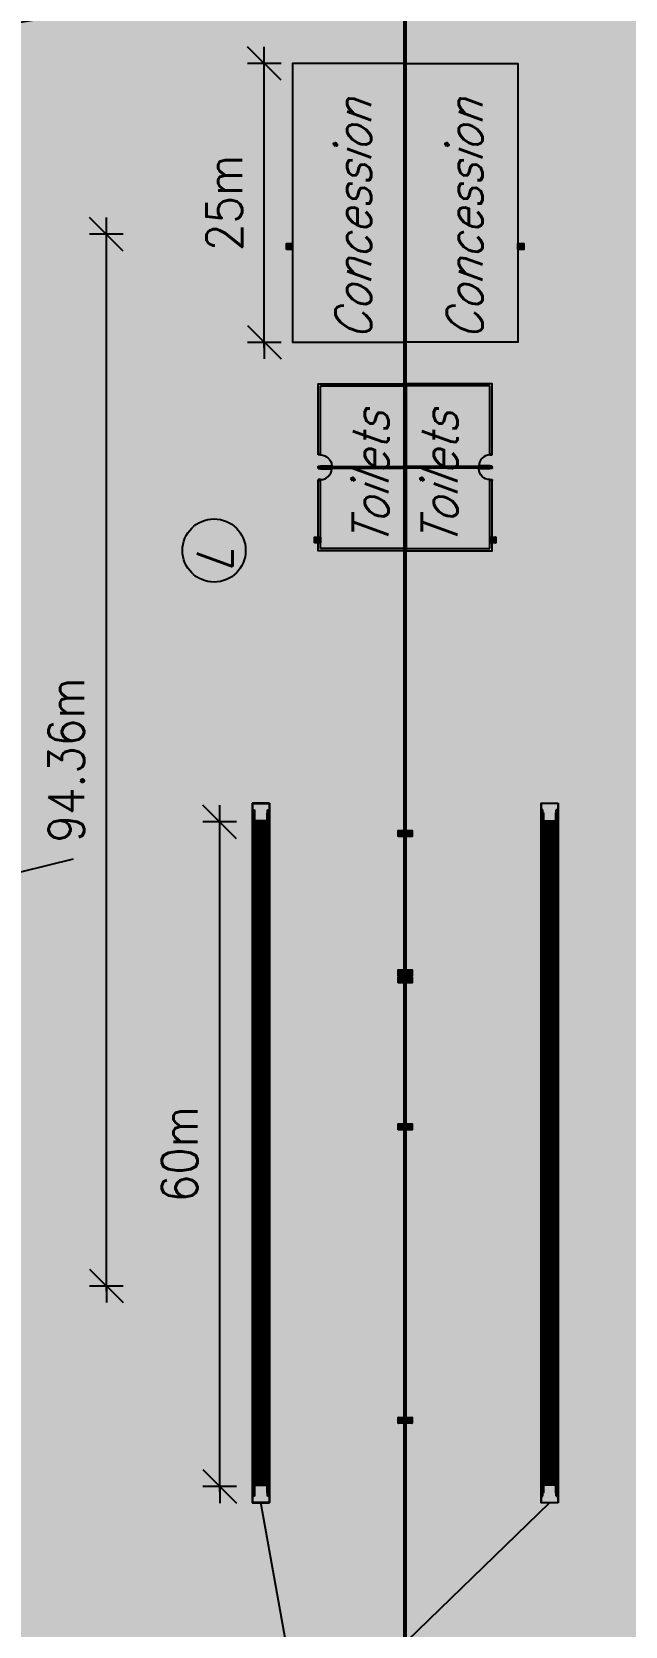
# Model space of a CAD drawing. Header units: millimetres. Extents: x -1 to 12300, y -1929 to 2470.
# Drawn here: x 7202.9 to 7256.1, y -755.2 to -612.1 of the extents above; entities that cross this region are included whole.
import ezdxf

# ---------------------------------------------------------------- set-up
doc = ezdxf.new("R2010")
doc.units = ezdxf.units.MM
doc.layers.get('0').update_dxf_attribs({"color": 250})
for name, color, linetype in [('01C', 250, 'Continuous'), ('01cotes', 200, 'Continuous'), ('01TXT', 250, 'Continuous'), ('01TXTINCENDIext', 7, 'Continuous'), ('01TXTINCENDIman', 7, 'Continuous'), ('01TXTmaterial', 31, 'Continuous'), ('_coberta', 7, 'Continuous'), ('espais terminal', 9, 'Continuous')]:
    doc.layers.add(name, color=color, linetype=linetype)
doc.layers.add('_AUXILIAR', color=135, linetype='Continuous', plot=False)
doc.layers.add('TR-AUX-OFICINES', color=9, linetype='Continuous', plot=False)
doc.styles.add('_FERROS', font='romans.shx', dxfattribs={"width": 0.9})
doc.styles.add('_PEGATINES', font='romans.shx', dxfattribs={"width": 0.9, "oblique": 20})
doc.dimstyles.new('_100PS1500', dxfattribs={"dimtxt": 3.2, "dimasz": 3, "dimexe": 0.18, "dimexo": 0.0625, "dimgap": 2, "dimtad": 1, "dimrnd": 0.01, "dimzin": 12, "dimdsep": 46, "dimtxsty": '_FERROS', "dimblk": 'OBLIQUE', "dimcen": 0.09, "dimdle": 0.5, "dimse1": 1, "dimse2": 1, "dimclrt": 7, "dimadec": 0, "dimazin": 0, "dimtfac": 1, "dimtix": 1, "dimtmove": 2, "dimatfit": 3, "dimldrblk": 'OBLIQUE', "dimfxl": 1, "dimtvp": 0.882353, "dimtolj": 1, "dimtzin": 0, "dimarcsym": 0})
pattern_1 = [(90, (18.704966, 37.508332), (-0.01, 6e-19), [])]

# ---------------------------------------------------------------- blocks, each defined once
blk = doc.blocks.new('CINTA')
at = {"layer": '01C', "linetype": 'Continuous'}
h = blk.add_hatch(dxfattribs=at)
h.set_pattern_fill('USER', color=256, scale=0.01, angle=90, pattern_type=0)
h.set_pattern_definition(pattern_1)
h.paths.add_polyline_path([(0.12, 0.58), (0.12, 62.2), (0.2, 62.2), (0.2, 0.58)])
h = blk.add_hatch(dxfattribs=at)
h.set_pattern_fill('USER', color=256, scale=0.01, angle=90, pattern_type=0)
h.set_pattern_definition(pattern_1)
h.paths.add_polyline_path([(1.37, 0.58), (1.37, 62.2), (1.44, 62.2), (1.44, 0.58)])
h = blk.add_hatch(dxfattribs=at)
h.set_pattern_fill('USER', color=256, scale=0.05, angle=90, pattern_type=0)
h.set_pattern_definition([(90, (28.7643, 81.89081), (-0.05, 3e-18), [])])
h.paths.add_polyline_path([(0.23, 61.2), (0.23, 1.58), (1.33, 1.58), (1.33, 61.2)])
h.paths.add_polyline_path([(0.79, 59.2), (0.79, 59.25), (0.78, 59.27), (0.77, 59.2)], flags=16)
h.paths.add_polyline_path([(0.78, 57.6), (0.79, 57.61), (0.8, 57.61), (0.79, 57.58)], flags=16)
for p, q in [((0, 62.78), (0, 0)), ((0.03, 62.78), (0, 62.78)), ((1.56, 62.78), (0.03, 62.78)), ((0.03, 62.75), (0.03, 0.03)), ((0.03, 62.75), (1.53, 62.75)), ((0.03, 61.87), (0.03, 61.89)), ((0.12, 61.87), (0.03, 61.87)), ((0.12, 62.2), (0.2, 62.2)), ((0.12, 0.58), (0.12, 62.2)), ((0.2, 62.2), (0.2, 0.58)), ((0.23, 61.87), (0.2, 61.87)), ((0.23, 61.89), (0.23, 61.9)), ((0.23, 61.87), (0.23, 61.89)), ((0.23, 61.2), (0.23, 61.87)), ((1.33, 61.9), (1.33, 61.87)), ((1.33, 61.87), (1.33, 61.2)), ((1.37, 61.87), (1.33, 61.87)), ((1.37, 62.2), (1.44, 62.2)), ((1.37, 0.58), (1.37, 62.2)), ((1.44, 0.58), (1.44, 62.2)), ((1.53, 61.87), (1.44, 61.87)), ((1.53, 62.75), (1.53, 0.03)), ((1.53, 61.89), (1.53, 61.87)), ((1.56, 62.78), (1.56, 0)), ((0.03, 61.31), (0.12, 61.31)), ((0.2, 61.31), (0.23, 61.31)), ((1.33, 61.2), (0.23, 61.2)), ((0.23, 57.01), (0.23, 61.2)), ((1.33, 61.31), (1.37, 61.31)), ((1.33, 61.2), (1.33, 56.77)), ((1.53, 61.31), (1.44, 61.31)), ((0.23, 6), (0.23, 57.01)), ((1.33, 56.77), (1.33, 5.76)), ((0.23, 1.58), (0.23, 6)), ((1.33, 5.76), (1.33, 1.58)), ((0.03, 1.47), (0.12, 1.47)), ((0.2, 1.47), (0.23, 1.47)), ((0.23, 1.58), (1.33, 1.58)), ((0.23, 0.91), (0.23, 1.58)), ((1.33, 1.58), (1.33, 0.91)), ((1.37, 1.47), (1.33, 1.47)), ((1.44, 1.47), (1.53, 1.47)), ((0, 0), (0.03, 0)), ((0.03, 0.88), (0.03, 0.91)), ((0.03, 0.91), (0.12, 0.91)), ((1.53, 0.03), (0.03, 0.03)), ((0.03, 0), (1.56, 0)), ((0.2, 0.58), (0.12, 0.58)), ((0.2, 0.91), (0.23, 0.91)), ((0.23, 0.89), (0.23, 0.91)), ((0.23, 0.88), (0.23, 0.89)), ((1.33, 0.91), (1.37, 0.91)), ((1.33, 0.91), (1.33, 0.88)), ((1.44, 0.58), (1.37, 0.58)), ((1.44, 0.91), (1.53, 0.91)), ((1.53, 0.91), (1.53, 0.88))]:
    blk.add_line(p, q, dxfattribs=at)
for centre, radius, start, end in [((0.05, 61.89), 0.0175, 109.4849, 173.4157), ((0.18, 61.51), 0.417, 97.1878, 108.3507), ((0.11, 61.5), 0.428, 74.9655, 77.6554), ((0.21, 61.9), 0.0175, 8.7267, 73.4382), ((1.35, 61.9), 0.0175, 106.5618, 171.2733), ((1.46, 61.5), 0.428, 102.3446, 105.0345), ((1.39, 61.51), 0.417, 71.6493, 82.8122), ((1.51, 61.89), 0.0175, 6.5843, 70.5151), ((0.05, 0.89), 0.0175, 186.5843, 250.5151), ((0.18, 1.27), 0.417, 251.6493, 262.8122), ((0.11, 1.28), 0.428, 282.3446, 285.0345), ((0.21, 0.88), 0.0175, 286.5618, 351.2733), ((1.35, 0.88), 0.0175, 188.7267, 253.4382), ((1.46, 1.28), 0.428, 254.9655, 257.6554), ((1.39, 1.27), 0.417, 277.1878, 288.3507), ((1.51, 0.89), 0.0175, 289.4849, 353.4157)]:
    blk.add_arc(centre, radius, start, end, dxfattribs=at)
blk = doc.blocks.new('_Oblique')
for p, q in [((0, -0.5), (0, 0.5)), ((0, 0), (0.5, 0))]:
    blk.add_line(p, q)
at = {"layer": '01C', "color": 7, "linetype": 'ByBlock', "lineweight": -2}
blk.add_line((-0.5, -0.5), (0.5, 0.5), dxfattribs=at)
blk = doc.blocks.new('*D80')
at = {"layer": '01cotes', "color": 0, "lineweight": -2, "transparency": 16777216}
blk.add_line((7219.75, -743.11), (7219.75, -682.49), dxfattribs=at)
at = {"layer": 'DEFPOINTS', "color": 0, "transparency": 16777216}
for p in [(7219.75, -682.99), (7219.75, -682.99), (7219.75, -742.61)]:
    blk.add_point(p, dxfattribs=at)
at = {"layer": '01cotes', "color": 0, "lineweight": -2, "transparency": 16777216, "xscale": 3, "yscale": 3, "zscale": 3}
for p, rotation in [((7219.75, -682.99), 90), ((7219.75, -742.61), 270)]:
    blk.add_blockref('_Oblique', p, dxfattribs=dict(at, rotation=rotation))
at = {"layer": '01cotes', "color": 7, "transparency": 16777216, "insert": (7216.15, -712.8), "char_height": 3.2, "attachment_point": 5, "rotation": 90, "style": '_FERROS'}
blk.add_mtext('\\A1;60m', dxfattribs=at)
blk = doc.blocks.new('*D103')
at = {"layer": '01cotes', "color": 0, "lineweight": -2, "transparency": 16777216}
blk.add_line((7223.75, -640.43), (7223.75, -614.43), dxfattribs=at)
at = {"layer": 'DEFPOINTS', "color": 0, "transparency": 16777216}
for p in [(7223.75, -614.93), (7223.75, -614.93), (7223.75, -639.93)]:
    blk.add_point(p, dxfattribs=at)
at = {"layer": '01cotes', "color": 0, "lineweight": -2, "transparency": 16777216, "xscale": 3, "yscale": 3, "zscale": 3}
for p, rotation in [((7223.75, -614.93), 90), ((7223.75, -639.93), 270)]:
    blk.add_blockref('_Oblique', p, dxfattribs=dict(at, rotation=rotation))
at = {"layer": '01cotes', "color": 7, "transparency": 16777216, "insert": (7220.15, -627.43), "char_height": 3.2, "attachment_point": 5, "rotation": 90, "style": '_FERROS'}
blk.add_mtext('\\A1;25m', dxfattribs=at)
blk = doc.blocks.new('Porta')
at = {"layer": '01C'}
for p, q in [((0, 0.03), (-1, 0.03)), ((-1, 0.03), (-1, 0)), ((-1, 0), (0, 0)), ((0, 1.08), (0, 1)), ((0.2, 1.08), (0, 1.08)), ((0, 1), (0.2, 1)), ((0, 0), (0, 0.03)), ((0, 0), (0, -0.08)), ((0.2, 0), (0, 0)), ((0.2, 1), (0.2, 1.08)), ((0.2, -0.08), (0.2, 0)), ((0, -0.08), (0.2, -0.08))]:
    blk.add_line(p, q, dxfattribs=at)
blk.add_arc((0, 0), 1, 90.0219, 178.0808, dxfattribs=at)
blk = doc.blocks.new('A$C3C027024')
at = {"layer": '01C', "xscale": -1, "rotation": 269.9999888699887}
blk.add_blockref('Porta', (0.11, -0.2), dxfattribs=at)
at = {"layer": '01C', "rotation": 89.99998887030172}
blk.add_blockref('Porta', (-0.11, -0.2), dxfattribs=at)
blk = doc.blocks.new('A$C527012DD')
at = {"layer": '01C'}
for p, q in [((0.2, 8.61), (0.2, 14.8)), ((0.2, 14.8), (7.7, 14.8)), ((0.2, 7.42), (0.2, 7.58)), ((0.2, 7.58), (7.7, 7.58)), ((0.2, 7.42), (7.7, 7.42)), ((0.2, 0.2), (0.2, 6.39)), ((7.7, 0.2), (0.2, 0.2))]:
    blk.add_line(p, q, dxfattribs=at)
for points in [[(0, 8.61), (0, 15), (7.9, 15), (7.9, 0), (0, 0), (0, 6.39)], [(0, 7.42), (0, 7.58)]]:
    blk.add_lwpolyline(points, dxfattribs=at)
at = {"layer": '_coberta', "rotation": 90}
blk.add_blockref('A$C3C027024', (0, 7.5), dxfattribs=at)
blk = doc.blocks.new('*D200')
at = {"layer": '01cotes', "color": 0, "lineweight": -2, "transparency": 16777216}
for p in [(7236.39, -605.53), (7163.93, -617.51)]:
    blk.add_line(p, (7191.8, -612.91), dxfattribs=at)
at = {"layer": 'DEFPOINTS', "color": 0, "transparency": 16777216}
for p in [(7236.39, -605.53), (7191.8, -612.91)]:
    blk.add_point(p, dxfattribs=at)
at = {"layer": '01cotes', "color": 0, "lineweight": -2, "transparency": 16777216, "xscale": 3, "yscale": 3, "zscale": 3, "rotation": 9.387368625860645}
blk.add_blockref('_Oblique', (7191.8, -612.91), dxfattribs=at)
at = {"layer": '01cotes', "color": 7, "transparency": 16777216, "insert": (7174.32, -612.15), "char_height": 3.2, "attachment_point": 5, "rotation": 9.3874, "style": '_FERROS'}
blk.add_mtext('\\A1;R45.20m', dxfattribs=at)
blk = doc.blocks.new('*D196')
at = {"layer": '01cotes', "color": 0, "lineweight": -2, "transparency": 16777216}
blk.add_line((7209.58, -725.11), (7209.58, -629.75), dxfattribs=at)
at = {"layer": 'DEFPOINTS', "color": 0, "transparency": 16777216}
for p in [(7209.58, -630.25), (7209.58, -630.25), (7209.58, -724.61)]:
    blk.add_point(p, dxfattribs=at)
at = {"layer": '01cotes', "color": 0, "lineweight": -2, "transparency": 16777216, "xscale": 3, "yscale": 3, "zscale": 3}
for p, rotation in [((7209.58, -630.25), 90), ((7209.58, -724.61), 270)]:
    blk.add_blockref('_Oblique', p, dxfattribs=dict(at, rotation=rotation))
at = {"layer": '01cotes', "color": 7, "transparency": 16777216, "insert": (7205.98, -677.43), "char_height": 3.2, "attachment_point": 5, "rotation": 90, "style": '_FERROS'}
blk.add_mtext('\\A1;94.36m', dxfattribs=at)
blk = doc.blocks.new('*D197')
at = {"layer": '01cotes', "color": 0, "lineweight": -2, "transparency": 16777216}
for p, q in [((7206.6, -686.33), (7197.17, -688.64)), ((7163, -697), (7175.57, -693.93))]:
    blk.add_line(p, q, dxfattribs=at)
at = {"layer": 'DEFPOINTS', "color": 0, "transparency": 16777216}
for p in [(7206.12, -686.45), (7163.49, -696.88)]:
    blk.add_point(p, dxfattribs=at)
at = {"layer": '01cotes', "color": 0, "lineweight": -2, "transparency": 16777216, "xscale": 3, "yscale": 3, "zscale": 3, "rotation": 193.7435746801472}
blk.add_blockref('_Oblique', (7163.49, -696.88), dxfattribs=at)
at = {"layer": '01cotes', "color": 7, "transparency": 16777216, "insert": (7186.37, -691.28), "char_height": 3.2, "attachment_point": 5, "rotation": 13.7436, "style": '_FERROS'}
blk.add_mtext('\\A1;R43.89m', dxfattribs=at)
blk = doc.blocks.new('A$C39DC0D00')
at = {"layer": '01TXTINCENDIext'}
h = blk.add_hatch(color=7, dxfattribs=at)
h.dxf.hatch_style = 1
h.paths.add_polyline_path([(0.53, 0.54), (0, 0.54), (0, 0), (0.53, 0)])
h.paths.add_polyline_path([(0.51, 0.51), (0.51, 0.03, -0.414214), (0.5, 0.02), (0.03, 0.02, -0.414214), (0.02, 0.03), (0.02, 0.51, -0.414214), (0.03, 0.52), (0.5, 0.52, -0.414214)], flags=16)
h.paths.add_polyline_path([(0.35, 0.45), (0.34, 0.44), (0.34, 0.45), (0.33, 0.45), (0.32, 0.45), (0.32, 0.45), (0.31, 0.45), (0.31, 0.45), (0.29, 0.45), (0.27, 0.45), (0.27, 0.45), (0.27, 0.45), (0.27, 0.45), (0.27, 0.44), (0.27, 0.44), (0.28, 0.43), (0.28, 0.42, -0.120407), (0.33, 0.4, -0.22624), (0.33, 0.39), (0.33, 0.05, -0.414214), (0.32, 0.04), (0.21, 0.04, -0.414214), (0.19, 0.05), (0.19, 0.08), (0.17, 0.08), (0.17, 0.08), (0.17, 0.1), (0.17, 0.1), (0.17, 0.11), (0.17, 0.11), (0.17, 0.14), (0.17, 0.14), (0.17, 0.14), (0.17, 0.17), (0.16, 0.19), (0.14, 0.24), (0.13, 0.27), (0.12, 0.29), (0.12, 0.31), (0.11, 0.33), (0.11, 0.35), (0.11, 0.38), (0.12, 0.39), (0.13, 0.4), (0.14, 0.42), (0.15, 0.43), (0.16, 0.44), (0.18, 0.44), (0.2, 0.45), (0.22, 0.46), (0.24, 0.46), (0.25, 0.46), (0.25, 0.46), (0.28, 0.48), (0.31, 0.49), (0.33, 0.5), (0.33, 0.49), (0.32, 0.49), (0.29, 0.47), (0.28, 0.47), (0.29, 0.47), (0.31, 0.46), (0.33, 0.46), (0.35, 0.45), (0.35, 0.45)], flags=0)
h.paths.add_polyline_path([(0.25, 0.44), (0.25, 0.44), (0.25, 0.44), (0.25, 0.44), (0.25, 0.43), (0.24, 0.42, 0.110621), (0.2, 0.4, 0.22624), (0.19, 0.39), (0.19, 0.1), (0.19, 0.1), (0.18, 0.1), (0.18, 0.11), (0.19, 0.11), (0.19, 0.14), (0.18, 0.14), (0.18, 0.15), (0.18, 0.17), (0.17, 0.2), (0.16, 0.23), (0.14, 0.27), (0.13, 0.3), (0.13, 0.33), (0.12, 0.35), (0.13, 0.37), (0.13, 0.39), (0.14, 0.41), (0.16, 0.42), (0.18, 0.43), (0.21, 0.44), (0.22, 0.44)], flags=0)
h = blk.add_hatch(color=10, dxfattribs=at)
h.paths.add_polyline_path([(0.51, 0.51, 0.414214), (0.5, 0.52), (0.03, 0.52, 0.414214), (0.02, 0.51), (0.02, 0.03, 0.414214), (0.03, 0.02), (0.5, 0.02, 0.414214), (0.51, 0.03)])
h.paths.add_polyline_path([(0.12, 0.31), (0.11, 0.33), (0.11, 0.35), (0.11, 0.38), (0.12, 0.39), (0.13, 0.4), (0.14, 0.42), (0.15, 0.43), (0.16, 0.44), (0.18, 0.44), (0.2, 0.45), (0.22, 0.46), (0.24, 0.46), (0.25, 0.46), (0.25, 0.46), (0.28, 0.48), (0.31, 0.49), (0.33, 0.5), (0.33, 0.49), (0.32, 0.49), (0.29, 0.47), (0.28, 0.47), (0.29, 0.47), (0.31, 0.46), (0.33, 0.46), (0.35, 0.45), (0.35, 0.45), (0.35, 0.45), (0.34, 0.44), (0.34, 0.45), (0.33, 0.45), (0.32, 0.45), (0.32, 0.45), (0.31, 0.45), (0.31, 0.45), (0.29, 0.45), (0.27, 0.45), (0.27, 0.45), (0.27, 0.45), (0.27, 0.45), (0.27, 0.44), (0.27, 0.44), (0.28, 0.43), (0.28, 0.42, -0.120407), (0.33, 0.4, -0.22624), (0.33, 0.39), (0.33, 0.05, -0.414214), (0.32, 0.04), (0.21, 0.04, -0.414214), (0.19, 0.05), (0.19, 0.08), (0.17, 0.08), (0.17, 0.08), (0.17, 0.1), (0.17, 0.1), (0.17, 0.11), (0.17, 0.11), (0.17, 0.14), (0.17, 0.14), (0.17, 0.14), (0.17, 0.17), (0.16, 0.19), (0.14, 0.24), (0.13, 0.27), (0.12, 0.29)], flags=16)
h.paths.add_polyline_path([(0.13, 0.33), (0.12, 0.35), (0.13, 0.37), (0.13, 0.39), (0.14, 0.41), (0.16, 0.42), (0.18, 0.43), (0.21, 0.44), (0.22, 0.44), (0.25, 0.44), (0.25, 0.44), (0.25, 0.44), (0.25, 0.44), (0.25, 0.43), (0.24, 0.42, 0.110621), (0.2, 0.4, 0.22624), (0.19, 0.39), (0.19, 0.1), (0.19, 0.1), (0.18, 0.1), (0.18, 0.11), (0.19, 0.11), (0.19, 0.14), (0.18, 0.14), (0.18, 0.15), (0.18, 0.17), (0.17, 0.2), (0.16, 0.23), (0.14, 0.27), (0.13, 0.3)], flags=0)
h.paths.add_polyline_path([(0.19, 0.39, -0.22624), (0.2, 0.4, -0.110621), (0.24, 0.42), (0.25, 0.43), (0.25, 0.44), (0.25, 0.44), (0.25, 0.44), (0.25, 0.44), (0.22, 0.44), (0.21, 0.44), (0.18, 0.43), (0.16, 0.42), (0.14, 0.41), (0.13, 0.39), (0.13, 0.37), (0.12, 0.35), (0.13, 0.33), (0.13, 0.3), (0.14, 0.27), (0.16, 0.23), (0.17, 0.2), (0.18, 0.17), (0.18, 0.15), (0.18, 0.14), (0.19, 0.14), (0.19, 0.11), (0.18, 0.11), (0.18, 0.1), (0.19, 0.1), (0.19, 0.1)], flags=0)
h = blk.add_hatch(color=255, dxfattribs=at)
h.paths.add_polyline_path([(0.33, 0.39, 0.22624), (0.33, 0.4, 0.120407), (0.28, 0.42), (0.28, 0.43), (0.27, 0.44), (0.27, 0.44), (0.27, 0.45), (0.27, 0.45), (0.27, 0.45), (0.27, 0.45), (0.29, 0.45), (0.31, 0.45), (0.31, 0.45), (0.32, 0.45), (0.32, 0.45), (0.33, 0.45), (0.34, 0.45), (0.34, 0.44), (0.35, 0.45), (0.35, 0.45), (0.35, 0.45), (0.33, 0.46), (0.31, 0.46), (0.29, 0.47), (0.28, 0.47), (0.29, 0.47), (0.32, 0.49), (0.33, 0.49), (0.33, 0.5), (0.31, 0.49), (0.28, 0.48), (0.25, 0.46), (0.25, 0.46), (0.24, 0.46), (0.22, 0.46), (0.2, 0.45), (0.18, 0.44), (0.16, 0.44), (0.15, 0.43), (0.14, 0.42), (0.13, 0.4), (0.12, 0.39), (0.11, 0.38), (0.11, 0.35), (0.11, 0.33), (0.12, 0.31), (0.12, 0.29), (0.13, 0.27), (0.14, 0.24), (0.16, 0.19), (0.17, 0.17), (0.17, 0.14), (0.17, 0.14), (0.17, 0.14), (0.17, 0.11), (0.17, 0.11), (0.17, 0.1), (0.17, 0.1), (0.17, 0.08), (0.17, 0.08), (0.19, 0.08), (0.19, 0.05, 0.414214), (0.21, 0.04), (0.32, 0.04, 0.414214), (0.33, 0.05)])
h.paths.add_polyline_path([(0.19, 0.1), (0.19, 0.1), (0.18, 0.1), (0.18, 0.11), (0.19, 0.11), (0.19, 0.14), (0.18, 0.14), (0.18, 0.15), (0.18, 0.17), (0.17, 0.2), (0.16, 0.23), (0.14, 0.27), (0.13, 0.3), (0.13, 0.33), (0.12, 0.35), (0.13, 0.37), (0.13, 0.39), (0.14, 0.41), (0.16, 0.42), (0.18, 0.43), (0.21, 0.44), (0.22, 0.44), (0.25, 0.44), (0.25, 0.44), (0.25, 0.44), (0.25, 0.44), (0.25, 0.43), (0.24, 0.42, 0.110621), (0.2, 0.4, 0.22624), (0.19, 0.39)], flags=16)
blk.add_hatch(color=10, dxfattribs=at).paths.add_polyline_path([(0.19, 0.39, -0.22624), (0.2, 0.4, -0.110621), (0.24, 0.42), (0.25, 0.43), (0.25, 0.44), (0.25, 0.44), (0.25, 0.44), (0.25, 0.44), (0.22, 0.44), (0.21, 0.44), (0.18, 0.43), (0.16, 0.42), (0.14, 0.41), (0.13, 0.39), (0.13, 0.37), (0.12, 0.35), (0.13, 0.33), (0.13, 0.3), (0.14, 0.27), (0.16, 0.23), (0.17, 0.2), (0.18, 0.17), (0.18, 0.15), (0.18, 0.14), (0.19, 0.14), (0.19, 0.11), (0.18, 0.11), (0.18, 0.1), (0.19, 0.1), (0.19, 0.1)])
at = {"layer": '01TXTINCENDIext', "color": 255}
for p, q in [((0.02, 0.03), (0.02, 0.51)), ((0.03, 0.52), (0.5, 0.52)), ((0.5, 0.02), (0.03, 0.02)), ((0.51, 0.51), (0.51, 0.03))]:
    blk.add_line(p, q, dxfattribs=at)
at = {"layer": '01TXTINCENDIext', "color": 7}
blk.add_lwpolyline([(0, 0.54), (0.53, 0.54), (0.53, 0), (0, 0)], close=True, dxfattribs=at)
at = {"layer": '01TXTINCENDIext', "color": 255}
for points in [[(0.28, 0.42), (0.28, 0.43), (0.27, 0.44), (0.27, 0.44), (0.27, 0.45), (0.27, 0.45), (0.27, 0.45), (0.27, 0.45), (0.29, 0.45), (0.31, 0.45), (0.31, 0.45), (0.32, 0.45), (0.32, 0.45), (0.33, 0.45), (0.34, 0.45), (0.34, 0.44), (0.35, 0.45), (0.35, 0.45), (0.35, 0.45), (0.33, 0.46), (0.31, 0.46), (0.29, 0.47), (0.28, 0.47), (0.29, 0.47), (0.32, 0.49), (0.33, 0.49), (0.33, 0.5), (0.31, 0.49), (0.28, 0.48), (0.25, 0.46), (0.25, 0.46), (0.24, 0.46), (0.22, 0.46), (0.2, 0.45), (0.18, 0.44), (0.16, 0.44), (0.15, 0.43), (0.14, 0.42), (0.13, 0.4), (0.12, 0.39), (0.11, 0.38), (0.11, 0.35), (0.11, 0.33), (0.12, 0.31), (0.12, 0.29), (0.13, 0.27), (0.14, 0.24), (0.16, 0.19), (0.17, 0.17), (0.17, 0.14), (0.17, 0.14), (0.17, 0.14), (0.17, 0.11), (0.17, 0.11), (0.17, 0.1), (0.17, 0.1), (0.17, 0.08), (0.17, 0.08), (0.19, 0.08)], [(0.19, 0.1), (0.19, 0.1), (0.18, 0.1), (0.18, 0.11), (0.19, 0.11), (0.19, 0.14), (0.18, 0.14), (0.18, 0.15), (0.18, 0.17), (0.17, 0.2), (0.16, 0.23), (0.14, 0.27), (0.13, 0.3), (0.13, 0.33), (0.12, 0.35), (0.13, 0.37), (0.13, 0.39), (0.14, 0.41), (0.16, 0.42), (0.18, 0.43), (0.21, 0.44), (0.22, 0.44), (0.25, 0.44), (0.25, 0.44), (0.25, 0.44), (0.25, 0.44), (0.25, 0.43), (0.24, 0.42)], [(0.19, 0.39), (0.19, 0.1)]]:
    blk.add_lwpolyline(points, dxfattribs=at)
blk.add_lwpolyline([(0.19, 0.08), (0.19, 0.05, 0.414214), (0.21, 0.04), (0.32, 0.04, 0.414214), (0.33, 0.05), (0.33, 0.39)], format="xyb", dxfattribs=at)
for centre, radius, start, end in [((0.03, 0.51), 0.0144, 90, 180), ((0.03, 0.03), 0.0144, 180, 270), ((0.21, 0.39), 0.0128, 129.008, 180), ((0.26, 0.32), 0.105, 103.7582, 129.008), ((0.26, 0.32), 0.105, 50.992, 78.4551), ((0.32, 0.39), 0.0128, 0, 50.992), ((0.5, 0.51), 0.0144, 0, 90), ((0.5, 0.03), 0.0144, 270, 0)]:
    blk.add_arc(centre, radius, start, end, dxfattribs=at)
blk = doc.blocks.new('MANGERA')
at = {"layer": '01TXTINCENDIext'}
h = blk.add_hatch(color=7, dxfattribs=at)
h.dxf.hatch_style = 1
h.paths.add_polyline_path([(0.53, 0.54), (0, 0.54), (0, 0), (0.53, 0)])
h.paths.add_polyline_path([(0.03, 0.52), (0.5, 0.52, -0.414214), (0.51, 0.51), (0.51, 0.03, -0.414214), (0.5, 0.02), (0.03, 0.02, -0.414214), (0.02, 0.03), (0.02, 0.51, -0.414214)], flags=16)
h.paths.add_polyline_path([(0.1, 0.49), (0.11, 0.49), (0.11, 0.2), (0.1, 0.2)], flags=0)
h.paths.add_polyline_path([(0.15, 0.48), (0.15, 0.18, -1), (0.12, 0.18), (0.12, 0.48, -1)], flags=0)
h.paths.add_polyline_path([(0.19, 0.48), (0.19, 0.2, -1), (0.16, 0.2), (0.16, 0.48, -1)], flags=0)
h.paths.add_polyline_path([(0.22, 0.48), (0.22, 0.2, -1), (0.2, 0.2), (0.2, 0.48, -1)], flags=0)
h.paths.add_polyline_path([(0.26, 0.48), (0.26, 0.2, -1), (0.23, 0.2), (0.23, 0.48, -1)], flags=0)
h.paths.add_polyline_path([(0.3, 0.48), (0.3, 0.2, -1), (0.27, 0.2), (0.27, 0.48, -1)], flags=0)
h.paths.add_polyline_path([(0.31, 0.49), (0.31, 0.49), (0.31, 0.35), (0.37, 0.35, -25.210419), (0.37, 0.35), (0.31, 0.35), (0.31, 0.2), (0.31, 0.2)], flags=0)
h.paths.add_polyline_path([(0.11, 0.16), (0.15, 0.16), (0.15, 0.15), (0.11, 0.15)], flags=0)
h.paths.add_polyline_path([(0.4, 0.38), (0.4, 0.35), (0.37, 0.35, -0.36031)], flags=0)
h.paths.add_polyline_path([(0.12, 0.15), (0.15, 0.15), (0.15, 0.12), (0.12, 0.12)], flags=0)
h.paths.add_polyline_path([(0.37, 0.35), (0.4, 0.35), (0.4, 0.32, -0.36031)], flags=0)
h.paths.add_polyline_path([(0.41, 0.38, -0.36031), (0.44, 0.35), (0.41, 0.35)], flags=0)
h.paths.add_polyline_path([(0.11, 0.12), (0.15, 0.12), (0.15, 0.11), (0.11, 0.11)], flags=0)
h.paths.add_polyline_path([(0.41, 0.35), (0.44, 0.35, -0.36031), (0.41, 0.32)], flags=0)
h.paths.add_polyline_path([(0.12, 0.1), (0.15, 0.1), (0.14, 0.07), (0.12, 0.07)], flags=0)
h.paths.add_polyline_path([(0.13, 0.06), (0.14, 0.06), (0.14, 0.05), (0.13, 0.05)], flags=0)
h = blk.add_hatch(color=10, dxfattribs=at)
h.paths.add_polyline_path([(0.03, 0.52, 0.414214), (0.02, 0.51), (0.02, 0.03, 0.414214), (0.03, 0.02), (0.5, 0.02, 0.414214), (0.51, 0.03), (0.51, 0.51, 0.414214), (0.5, 0.52)])
h.paths.add_polyline_path([(0.37, 0.35), (0.31, 0.35), (0.31, 0.2), (0.31, 0.2), (0.31, 0.49), (0.31, 0.49), (0.31, 0.35), (0.37, 0.35, -25.210419)], flags=16)
h.paths.add_polyline_path([(0.41, 0.38, -0.36031), (0.44, 0.35), (0.41, 0.35)], flags=0)
h.paths.add_polyline_path([(0.4, 0.38), (0.4, 0.35), (0.37, 0.35, -0.36031)], flags=0)
h.paths.add_polyline_path([(0.44, 0.35, -0.36031), (0.41, 0.32), (0.41, 0.35)], flags=0)
h.paths.add_polyline_path([(0.4, 0.35), (0.4, 0.32, -0.36031), (0.37, 0.35)], flags=0)
h.paths.add_polyline_path([(0.3, 0.2, -1), (0.27, 0.2), (0.27, 0.48, -1), (0.3, 0.48)], flags=16)
h.paths.add_polyline_path([(0.26, 0.2, -1), (0.23, 0.2), (0.23, 0.48, -1), (0.26, 0.48)], flags=16)
h.paths.add_polyline_path([(0.22, 0.2, -1), (0.2, 0.2), (0.2, 0.48, -1), (0.22, 0.48)], flags=16)
h.paths.add_polyline_path([(0.19, 0.2, -1), (0.16, 0.2), (0.16, 0.48, -1), (0.19, 0.48)], flags=16)
h.paths.add_polyline_path([(0.15, 0.18, -1), (0.12, 0.18), (0.12, 0.48, -1), (0.15, 0.48)], flags=16)
h.paths.add_polyline_path([(0.11, 0.2), (0.1, 0.2), (0.1, 0.49), (0.11, 0.49)], flags=16)
h.paths.add_polyline_path([(0.15, 0.16), (0.15, 0.15), (0.11, 0.15), (0.11, 0.16)], flags=16)
h.paths.add_polyline_path([(0.15, 0.15), (0.15, 0.12), (0.12, 0.12), (0.12, 0.15)], flags=16)
h.paths.add_polyline_path([(0.15, 0.12), (0.15, 0.11), (0.11, 0.11), (0.11, 0.12)], flags=16)
h.paths.add_polyline_path([(0.15, 0.1), (0.14, 0.07), (0.12, 0.07), (0.12, 0.1)], flags=16)
h.paths.add_polyline_path([(0.14, 0.06), (0.14, 0.05), (0.13, 0.05), (0.13, 0.06)], flags=16)
h = blk.add_hatch(color=7, dxfattribs=at)
h.dxf.hatch_style = 1
h.paths.add_polyline_path([(0.15, 0.48, 1), (0.12, 0.48), (0.12, 0.18, 1), (0.15, 0.18)])
h.paths.add_polyline_path([(0.19, 0.48, 1), (0.16, 0.48), (0.16, 0.2, 1), (0.19, 0.2)])
h.paths.add_polyline_path([(0.22, 0.48, 1), (0.2, 0.48), (0.2, 0.2, 1), (0.22, 0.2)])
h.paths.add_polyline_path([(0.26, 0.48, 1), (0.23, 0.48), (0.23, 0.2, 1), (0.26, 0.2)])
h.paths.add_polyline_path([(0.3, 0.48, 1), (0.27, 0.48), (0.27, 0.2, 1), (0.3, 0.2)])
h.paths.add_polyline_path([(0.11, 0.49), (0.1, 0.49), (0.1, 0.2), (0.11, 0.2)])
h.paths.add_polyline_path([(0.31, 0.49), (0.31, 0.49), (0.31, 0.2), (0.31, 0.2)])
h.paths.add_polyline_path([(0.37, 0.35), (0.31, 0.35), (0.31, 0.35), (0.37, 0.35, 25.210419)])
h.paths.add_polyline_path([(0.37, 0.35), (0.4, 0.35), (0.4, 0.32, -0.36031)], flags=16)
h.paths.add_polyline_path([(0.37, 0.35, -0.36031), (0.4, 0.38), (0.4, 0.35)], flags=16)
h.paths.add_polyline_path([(0.41, 0.35), (0.44, 0.35, -0.36031), (0.41, 0.32)], flags=16)
h.paths.add_polyline_path([(0.41, 0.35), (0.41, 0.38, -0.36031), (0.44, 0.35)], flags=16)
h.paths.add_polyline_path([(0.15, 0.16), (0.11, 0.16), (0.11, 0.15), (0.15, 0.15)])
h.paths.add_polyline_path([(0.15, 0.15), (0.12, 0.15), (0.12, 0.12), (0.15, 0.12)])
h.paths.add_polyline_path([(0.15, 0.12), (0.11, 0.12), (0.11, 0.11), (0.15, 0.11)])
h.paths.add_polyline_path([(0.15, 0.1), (0.12, 0.1), (0.12, 0.07), (0.14, 0.07)])
h.paths.add_polyline_path([(0.14, 0.06), (0.13, 0.06), (0.13, 0.05), (0.14, 0.05)])
at = {"layer": '01TXTINCENDIext', "color": 255}
for p, q in [((0.02, 0.03), (0.02, 0.51)), ((0.03, 0.52), (0.5, 0.52)), ((0.5, 0.02), (0.03, 0.02)), ((0.37, 0.35), (0.31, 0.35)), ((0.37, 0.35), (0.31, 0.35)), ((0.4, 0.35), (0.37, 0.35)), ((0.4, 0.35), (0.37, 0.35)), ((0.4, 0.38), (0.4, 0.35)), ((0.4, 0.35), (0.4, 0.32)), ((0.41, 0.38), (0.41, 0.35)), ((0.41, 0.35), (0.41, 0.32)), ((0.44, 0.35), (0.41, 0.35)), ((0.44, 0.35), (0.41, 0.35)), ((0.51, 0.51), (0.51, 0.03))]:
    blk.add_line(p, q, dxfattribs=at)
at = {"layer": '01TXTINCENDIext', "color": 7}
blk.add_lwpolyline([(0, 0.54), (0.53, 0.54), (0.53, 0), (0, 0)], close=True, dxfattribs=at)
at = {"layer": '01TXTINCENDIext', "color": 255}
for points in [[(0.1, 0.49), (0.11, 0.49), (0.11, 0.2), (0.1, 0.2)], [(0.11, 0.16), (0.15, 0.16), (0.15, 0.15), (0.11, 0.15)], [(0.11, 0.12), (0.15, 0.12), (0.15, 0.11), (0.11, 0.11)], [(0.12, 0.15), (0.15, 0.15), (0.15, 0.12), (0.12, 0.12)], [(0.12, 0.1), (0.15, 0.1), (0.14, 0.07), (0.12, 0.07)], [(0.13, 0.06), (0.14, 0.06), (0.14, 0.05), (0.13, 0.05)], [(0.31, 0.49), (0.31, 0.49), (0.31, 0.2), (0.31, 0.2)]]:
    blk.add_lwpolyline(points, close=True, dxfattribs=at)
for points in [[(0.12, 0.18), (0.12, 0.48)], [(0.15, 0.48), (0.15, 0.18)], [(0.16, 0.2), (0.16, 0.48)], [(0.19, 0.48), (0.19, 0.2)], [(0.2, 0.2), (0.2, 0.48)], [(0.22, 0.48), (0.22, 0.2)], [(0.23, 0.2), (0.23, 0.48)], [(0.26, 0.48), (0.26, 0.2)], [(0.27, 0.2), (0.27, 0.48)], [(0.3, 0.48), (0.3, 0.2)]]:
    blk.add_lwpolyline(points, dxfattribs=at)
for centre, radius, start, end in [((0.03, 0.51), 0.0144, 90, 180), ((0.03, 0.03), 0.0144, 180, 270), ((0.13, 0.48), 0.0139, 0, 180), ((0.13, 0.18), 0.0139, 180, 0), ((0.17, 0.48), 0.0139, 0, 180), ((0.17, 0.2), 0.0139, 180, 0), ((0.21, 0.48), 0.0139, 0, 180), ((0.21, 0.2), 0.0139, 180, 0), ((0.25, 0.48), 0.0139, 0, 180), ((0.25, 0.2), 0.0139, 180, 0), ((0.29, 0.48), 0.0139, 0, 180), ((0.29, 0.2), 0.0139, 180, 0), ((0.41, 0.35), 0.0384, 184.543, 175.457), ((0.41, 0.35), 0.0325, 95.3708, 174.6292), ((0.41, 0.35), 0.0325, 185.3708, 264.6292), ((0.41, 0.35), 0.0325, 5.3708, 84.6292), ((0.41, 0.35), 0.0325, 275.3708, 354.6292), ((0.5, 0.51), 0.0144, 0, 90), ((0.5, 0.03), 0.0144, 270, 0)]:
    blk.add_arc(centre, radius, start, end, dxfattribs=at)
blk = doc.blocks.new('PULSADOR')
at = {"layer": '01TXTINCENDIext'}
h = blk.add_hatch(color=10, dxfattribs=at)
h.paths.add_polyline_path([(0.53, 0.54), (0, 0.54), (0, 0), (0.53, 0)])
h.paths.add_polyline_path([(0.03, 0.52), (0.5, 0.52, -0.414214), (0.51, 0.51), (0.51, 0.03, -0.414214), (0.5, 0.02), (0.03, 0.02, -0.414214), (0.02, 0.03), (0.02, 0.51, -0.414214)], flags=16)
h.paths.add_polyline_path([(0.43, 0.27, -1), (0.09, 0.27, -1)], flags=0)
h.paths.add_polyline_path([(0.34, 0.27, -1), (0.19, 0.27, -1)], flags=0)
h = blk.add_hatch(color=7, dxfattribs=at)
h.dxf.hatch_style = 1
h.paths.add_polyline_path([(0.51, 0.51, 0.414214), (0.5, 0.52), (0.03, 0.52, 0.414214), (0.02, 0.51), (0.02, 0.03, 0.414214), (0.03, 0.02), (0.5, 0.02, 0.414214), (0.51, 0.03)])
h.paths.add_polyline_path([(0.43, 0.27, -1), (0.09, 0.27, -1)], flags=16)
h.paths.add_polyline_path([(0.34, 0.27, -1), (0.19, 0.27, -1)], flags=0)
h = blk.add_hatch(color=7, dxfattribs=at)
h.dxf.hatch_style = 1
h.paths.add_polyline_path([(0.34, 0.27, 1), (0.19, 0.27, 1)])
at = {"layer": '01TXTINCENDIext', "color": 255}
for p, q in [((0.02, 0.03), (0.02, 0.51)), ((0.5, 0.02), (0.03, 0.02)), ((0.51, 0.51), (0.51, 0.03))]:
    blk.add_line(p, q, dxfattribs=at)
at = {"layer": '01TXTINCENDIext', "color": 7}
blk.add_lwpolyline([(0, 0.54), (0.53, 0.54), (0.53, 0), (0, 0)], close=True, dxfattribs=at)
for radius in [0.17, 0.075]:
    blk.add_circle((0.26, 0.27), radius, dxfattribs=at)
at = {"layer": '01TXTINCENDIext', "color": 255}
for centre, start, end in [((0.03, 0.51), 90, 180), ((0.03, 0.03), 180, 270), ((0.5, 0.51), 0, 90), ((0.5, 0.03), 270, 0)]:
    blk.add_arc(centre, 0.0144, start, end, dxfattribs=at)

msp = doc.modelspace()

# ---------------------------------------------------------------- hatches: boundary and pattern name
at = {"layer": 'espais terminal'}
h = msp.add_hatch(color=170, dxfattribs=at)
h.dxf.hatch_style = 1
h.paths.add_polyline_path([(7193.187, -592.245, 0.2228431), (7198.549, -630.253), (7176.03, -630.253), (7182.156, -650.371, 0.5526058), (7185.463, -724.613), (7200.19, -724.613), (7200.19, -1151.831), (7236.39, -1151.831), (7236.39, -451.773)])
h = msp.add_hatch(color=94, dxfattribs=at)
h.dxf.hatch_style = 1
h.paths.add_polyline_path([(7236.39, -451.773), (7236.39, -1161.831), (7272.59, -1161.831), (7272.59, -1161.631), (7272.59, -724.613), (7287.317, -724.613, 0.5526058), (7290.624, -650.371), (7296.75, -630.253), (7274.231, -630.253, 0.2228431), (7279.593, -592.245)])

# ---------------------------------------------------------------- linework, layer by layer
at = {"layer": '01C'}
for p, q in [((7236.29, -1161.831), (7236.29, -452.778)), ((7236.39, -452.453), (7236.39, -1161.831)), ((7236.49, -1161.831), (7236.49, -452.778)), ((7228.795, -650.047), (7228.795, -643.86)), ((7228.795, -643.86), (7236.29, -643.86)), ((7228.795, -651.235), (7228.795, -651.085)), ((7228.795, -651.085), (7236.29, -651.085)), ((7228.795, -651.235), (7236.29, -651.235)), ((7228.795, -658.46), (7228.795, -652.272)), ((7236.29, -658.46), (7228.795, -658.46))]:
    msp.add_line(p, q, dxfattribs=at)
for points in [[(7236.29, -639.927), (7236.29, -614.927), (7226.29, -614.927), (7226.29, -639.927)], [(7236.49, -639.927), (7236.49, -614.927), (7246.49, -614.927), (7246.49, -639.927)]]:
    msp.add_lwpolyline(points, close=True, dxfattribs=at)
for points in [[(7228.595, -650.047), (7228.595, -643.66), (7236.49, -643.66), (7236.49, -658.66), (7228.595, -658.66), (7228.595, -652.272)], [(7228.595, -651.235), (7228.595, -651.085)]]:
    msp.add_lwpolyline(points, dxfattribs=at)
at = {"layer": '01TXTmaterial'}
for p, q in [((7226.798, -762.679), (7223.443, -744.06)), ((7229.335, -763.494), (7249.323, -744.09))]:
    msp.add_line(p, q, dxfattribs=at)
msp.add_circle((7219.242, -658.627), 2.834, dxfattribs=at)
at = {"layer": '_AUXILIAR'}
msp.add_xline((7236.39, -1156.362), (0, 1), dxfattribs=at)
msp.add_xline((7236.39, -1156.362), (0, 1), dxfattribs=at)
at = {"layer": 'TR-AUX-OFICINES'}
for points in [[(7200.19, -1151.831), (7236.39, -1151.831), (7236.39, -451.773), (7193.187, -592.245, 0.2228431), (7198.549, -630.253), (7176.03, -630.253), (7182.156, -650.371, 0.5526058), (7185.463, -724.613), (7200.19, -724.613), (7200.19, -1151.831)], [(7272.59, -1161.831), (7236.39, -1161.831), (7236.39, -451.773), (7279.593, -592.245, -0.2228431), (7274.231, -630.253), (7296.75, -630.253), (7290.624, -650.371, -0.5526058), (7287.317, -724.613), (7272.59, -724.613), (7272.59, -1161.831)]]:
    msp.add_lwpolyline(points, format="xyb", dxfattribs=at)

# ---------------------------------------------------------------- block references
at = {"layer": '01C'}
msp.add_blockref('CINTA', (7222.66, -744.09), dxfattribs=at)
at = {"layer": '01C', "xscale": -1, "rotation": 4.274980369700643e-10}
msp.add_blockref('CINTA', (7250.12, -744.09), dxfattribs=at)
at = {"layer": '01TXTINCENDIext', "rotation": 90}
for p in [(7226.29, -631.617), (7247.027, -631.617), (7228.79, -657.951), (7244.527, -657.951), (7236.29, -684.284), (7237.027, -684.284), (7236.29, -710.617), (7237.027, -710.617), (7236.29, -736.951), (7237.027, -736.951)]:
    msp.add_blockref('A$C39DC0D00', p, dxfattribs=at)
at = {"layer": '01TXTINCENDIman', "rotation": 90}
for name, p in [('PULSADOR', (7236.29, -696.793)), ('PULSADOR', (7237.027, -696.793)), ('MANGERA', (7236.29, -697.421)), ('MANGERA', (7237.027, -697.421))]:
    msp.add_blockref(name, p, dxfattribs=at)
at = {"layer": '_coberta', "xscale": -1}
msp.add_blockref('A$C527012DD', (7244.185, -658.66), dxfattribs=at)
at = {"layer": '_coberta', "rotation": 90}
msp.add_blockref('A$C3C027024', (7228.595, -651.16), dxfattribs=at)

# ---------------------------------------------------------------- texts
at = {"layer": '01TXT', "style": '_PEGATINES', "oblique": 20, "width": 0.9}
for s, p in [('Concession', (7233.328, -639.763)), ('Concession', (7243.328, -639.763)), ('Toilets', (7234.896, -658.206)), ('Toilets', (7241.084, -658.206))]:
    msp.add_text(s, height=3.2, rotation=90, dxfattribs=at).set_placement(p)
at = {"layer": '01TXTmaterial', "style": '_PEGATINES', "oblique": 20, "width": 0.9}
msp.add_text('L', height=3.2, rotation=90, dxfattribs=at).set_placement((7220.887, -660.563))

# ---------------------------------------------------------------- dimensions: what is measured, and where the dimension line sits
at = {"layer": '01cotes'}
dim = msp.add_radius_dim(center=(7236.39, -605.533), mpoint=(7191.796, -612.905), dimstyle='_100PS1500', override={"dimzin": 0, "dimpost": 'm'}, dxfattribs=at)
dim.commit()
dim.dimension.update_dxf_attribs({"geometry": '*D200', "text_midpoint": (7174.318, -612.146)})
for base, p1, p2, picture, middle in [((7223.749, -614.927), (7223.749, -639.927), (7223.749, -614.927), '*D103', (7220.149, -627.427)), ((7209.577, -630.253), (7209.577, -724.613), (7209.577, -630.253), '*D196', (7205.977, -677.433))]:
    dim = msp.add_linear_dim(base=base, p1=p1, p2=p2, angle=90, dimstyle='_100PS1500', override={"dimpost": 'm'}, dxfattribs=at)
    dim.commit()
    dim.dimension.update_dxf_attribs({"geometry": picture, "text_midpoint": middle})
dim = msp.add_linear_dim(base=(7219.746, -682.993), p1=(7219.746, -742.612), p2=(7219.746, -682.993), angle=90, text='60m', dimstyle='_100PS1500', override={"dimpost": 'm'}, dxfattribs=at)
dim.commit()
dim.dimension.update_dxf_attribs({"geometry": '*D80', "text_midpoint": (7216.146, -712.803)})
dim = msp.add_radius_dim(center=(7206.116, -686.453), mpoint=(7163.485, -696.88), dimstyle='_100PS1500', override={"dimzin": 0, "dimpost": 'm'}, dxfattribs=at)
dim.commit()
dim.dimension.update_dxf_attribs({"geometry": '*D197', "text_midpoint": (7186.367, -691.283), "dimtype": 164})

doc.saveas('drawing.dxf')
